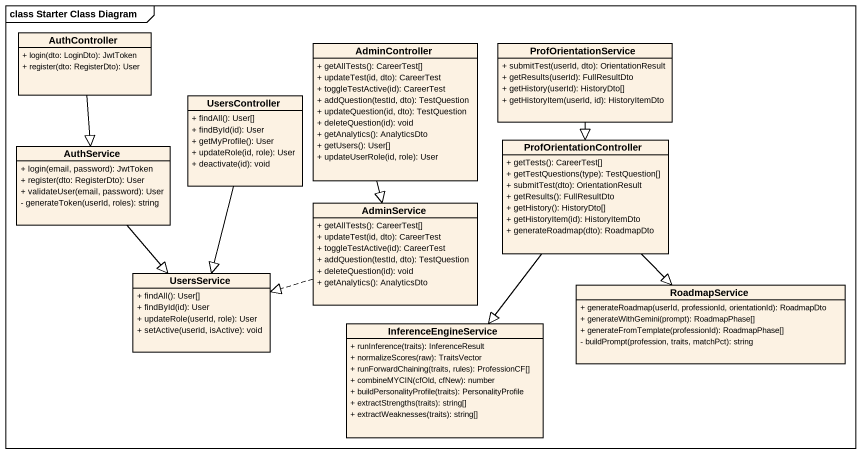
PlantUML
@startuml
mainframe class Starter Class Diagram
hide circle
hide empty members
skinparam classAttributeIconSize 0
class AuthController {
  {field} + login(dto: LoginDto): JwtToken
  {field} + register(dto: RegisterDto): User
}
class AdminController {
  {field} + getAllTests(): CareerTest[]
  {field} + updateTest(id, dto): CareerTest
  {field} + toggleTestActive(id): CareerTest
  {field} + addQuestion(testId, dto): TestQuestion
  {field} + updateQuestion(id, dto): TestQuestion
  {field} + deleteQuestion(id): void
  {field} + getAnalytics(): AnalyticsDto
  {field} + getUsers(): User[]
  {field} + updateUserRole(id, role): User
}
class ProfOrientationService {
  {field} + submitTest(userId, dto): OrientationResult
  {field} + getResults(userId): FullResultDto
  {field} + getHistory(userId): HistoryDto[]
  {field} + getHistoryItem(userId, id): HistoryItemDto
}
class UsersController {
  {field} + findAll(): User[]
  {field} + findById(id): User
  {field} + getMyProfile(): User
  {field} + updateRole(id, role): User
  {field} + deactivate(id): void
}
class AuthService {
  {field} + login(email, password): JwtToken
  {field} + register(dto: RegisterDto): User
  {field} + validateUser(email, password): User
  {field} - generateToken(userId, roles): string
}
class ProfOrientationController {
  {field} + getTests(): CareerTest[]
  {field} + getTestQuestions(type): TestQuestion[]
  {field} + submitTest(dto): OrientationResult
  {field} + getResults(): FullResultDto
  {field} + getHistory(): HistoryDto[]
  {field} + getHistoryItem(id): HistoryItemDto
  {field} + generateRoadmap(dto): RoadmapDto
}
class AdminService {
  {field} + getAllTests(): CareerTest[]
  {field} + updateTest(id, dto): CareerTest
  {field} + toggleTestActive(id): CareerTest
  {field} + addQuestion(testId, dto): TestQuestion
  {field} + deleteQuestion(id): void
  {field} + getAnalytics(): AnalyticsDto
}
class UsersService {
  {field} + findAll(): User[]
  {field} + findById(id): User
  {field} + updateRole(userId, role): User
  {field} + setActive(userId, isActive): void
}
class RoadmapService {
  {field} + generateRoadmap(userId, professionId, orientationId): RoadmapDto
  {field} + generateWithGemini(prompt): RoadmapPhase[]
  {field} + generateFromTemplate(professionId): RoadmapPhase[]
  {field} - buildPrompt(profession, traits, matchPct): string
}
class InferenceEngineService {
  {field} + runInference(traits): InferenceResult
  {field} + normalizeScores(raw): TraitsVector
  {field} + runForwardChaining(traits, rules): ProfessionCF[]
  {field} + combineMYCIN(cfOld, cfNew): number
  {field} + buildPersonalityProfile(traits): PersonalityProfile
  {field} + extractStrengths(traits): string[]
  {field} + extractWeaknesses(traits): string[]
}
AuthController --|> AuthService
AdminController --|> AdminService
ProfOrientationService --|> ProfOrientationController
UsersController --|> UsersService
AuthService --|> UsersService
ProfOrientationController --|> RoadmapService
ProfOrientationController --|> InferenceEngineService
AdminService .left.|> UsersService
@enduml
